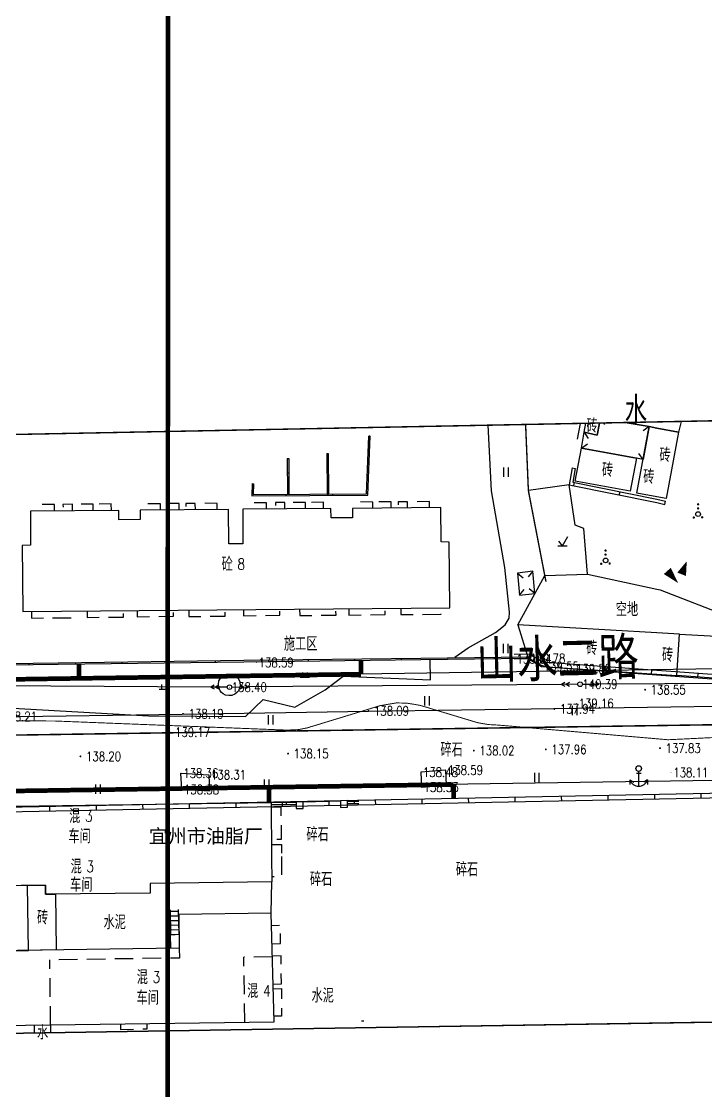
# Model space of a CAD drawing. Extents: x 529262 to 576451, y 2694391 to 2717535.
# Drawn here: x 564546.7 to 564620.4, y 2709977.3 to 2710092.3 of the extents above; entities that cross this region are included whole.
import ezdxf
from ezdxf.enums import TextEntityAlignment as Align
from ezdxf.xclip import XClip

# ---------------------------------------------------------------- set-up
doc = ezdxf.new("R2010")
doc.units = 0
doc.header["$XCLIPFRAME"] = 0
for name, pattern in [('ACAD_ISO12W100', [22, 12, -3, 0.5, -3, 0.5, -3]), ('X2', [10, 8, -2]), ('X3', [5, 4, -1]), ('X5', [3, 2, -1])]:
    doc.linetypes.add(name, pattern=pattern)
for name, color, linetype in [('DLDW', 8, 'Continuous'), ('DLSS', 4, 'Continuous'), ('DMTZ', 8, 'Continuous'), ('GCD', 8, 'Continuous'), ('GPSCOMMON', 7, 'Continuous'), ('GXYZ', 8, 'Continuous'), ('JMD', 8, 'Continuous'), ('PP-COM', 7, 'Continuous'), ('RD-中线', 40, 'Continuous'), ('RD-红线', 7, 'Continuous'), ('RD-路名', 7, 'Continuous'), ('ZBTZ', 8, 'Continuous'), ('ZJ', 7, 'Continuous'), ('污水管径标注_W10-', 202, 'Continuous'), ('道路中线', 90, 'Continuous')]:
    doc.layers.add(name, color=color, linetype=linetype)
doc.layers.add('控制界线1', color=30, linetype='ACAD_ISO12W100', lineweight=35)
doc.styles.add('HZ', font='rs.shx', dxfattribs={"width": 0.8, "bigfont": 'hztxt.shx'})
doc.styles.add('等线体', font='simhei.ttf')
doc.styles.add('黑体', font='simhei.ttf')
doc.linetypes.add('10421', pattern='A,2,[150,AAA.SHX,S=0.5,R=0,X=0,Y=0.5],1e-11', length=2)
doc.linetypes.add('10422', pattern='A,0.75,[150,AAA.SHX,S=0.5,R=0,X=0,Y=0.5],1.5,[177,AAA.SHX,S=1,R=0,X=0,Y=0.4],0.75', length=3)
doc.linetypes.add('1161', pattern='A,0,[149,AAA.SHX,S=0.15,R=0,X=0,Y=0],-1.6', length=1.6)

# ---------------------------------------------------------------- blocks, each defined once
blk = doc.blocks.new('A$C19FD0107')
at = {"layer": 'RD-中线', "color": 8, "linetype": 'Continuous'}
blk.add_lwpolyline([(-6145.95, 15629.53), (-6583.68, 15623.04, -0.057862), (-6611.22, 15625.82), (-6627.55, 15629.41, 0.058625), (-6655.45, 15632.19), (-7132.06, 15623.67)], format="xyb", dxfattribs=at)
at = {"layer": 'RD-红线', "color": 8, "linetype": 'Continuous', "flags": 128}
for points in [[(-6280.01, 15633.54), (-6588.43, 15628.97)], [(-6279.85, 15621.54), (-6589.7, 15616.95)]]:
    blk.add_lwpolyline(points, dxfattribs=at)
blk = doc.blocks.new('GC200')
at = {"linetype": 'Continuous', "const_width": 0.2, "flags": 128}
blk.add_lwpolyline([(-0.1, 0, 1), (0.1, 0, 1)], format="xyb", close=True, dxfattribs=at)
blk = doc.blocks.new('gc055')
for p, q in [((-6.94, -2.94), (-6.94, 0.26)), ((-8.84, -1.54), (-8.84, -2.54)), ((-8.84, -1.54), (-8.01, -2.1)), ((-7.44, -0.14), (-6.44, -0.14)), ((-5.03, -1.54), (-5.86, -2.1)), ((-5.03, -1.54), (-5.03, -2.54))]:
    blk.add_line(p, q)
blk.add_circle((-6.94, 0.86), 0.6)
blk.add_arc((-6.94, -0.94), 2, 197.4576, 342.5179)
blk = doc.blocks.new('gc013a')
at = {"linetype": 'Continuous'}
blk.add_line((0.5, 0), (4, 0), dxfattribs=at)
at = {"linetype": 'Continuous', "flags": 128}
for points in [[(2.31, -0.4), (3, 0), (2.31, 0.4)], [(3.31, -0.4), (4, 0), (3.31, 0.4)]]:
    blk.add_lwpolyline(points, dxfattribs=at)
blk = doc.blocks.new('gc170')
at = {"color": 8, "linetype": 'Continuous'}
blk.add_circle((0, 0), 0.5, dxfattribs=at)
blk = doc.blocks.new('gc160')
at = {"color": 8, "const_width": 0.25}
for points in [[(1.58, 3.35, 1), (1.83, 3.35, 1)], [(1.58, 2.48, 1), (1.83, 2.48, 1)], [(0.65, 0.5, 1), (0.9, 0.5, 1)], [(2.46, 0.56, 1), (2.71, 0.56, 1)]]:
    blk.add_lwpolyline(points, format="xyb", close=True, dxfattribs=at)
at = {"color": 8}
blk.add_circle((1.71, 1.24), 0.5, dxfattribs=at)
blk = doc.blocks.new('gc121')
at = {"color": 8}
for p, q in [((-0.5, -1), (-0.5, 1)), ((0.5, -1), (0.5, 1))]:
    blk.add_line(p, q, dxfattribs=at)
blk = doc.blocks.new('gc119')
at = {"color": 8}
for p, q in [((-1, 0), (1, 0)), ((-0.5, 1), (-0.5, 0)), ((0.5, 1), (0.5, 0))]:
    blk.add_line(p, q, dxfattribs=at)
blk = doc.blocks.new('gc123')
at = {"color": 8}
for p, q in [((-1, 0), (1, 0)), ((0, 0), (-0.8, 1)), ((0, 0), (1.2, 2))]:
    blk.add_line(p, q, dxfattribs=at)
blk = doc.blocks.new('gc090')
at = {"color": 8}
for points in [[(1.07, 1.45, 0, 1, 0), (0.52, 0.05, 1, 1, 0)], [(-1.02, 0.41, 1, 0, 0), (0.15, -0.9, 0, 0, 0)]]:
    blk.add_lwpolyline(points, format="xyseb", dxfattribs=at)

msp = doc.modelspace()

# ---------------------------------------------------------------- linework, layer by layer
at = {"const_width": 0.5}
msp.add_lwpolyline([(564562.501, 2710307.522), (564562.421, 2709590.678), (564888.143, 2709590.86), (564888.226, 2709664.058), (565134.095, 2709664.095), (565134.027, 2710310.134), (564562.501, 2710307.522)], dxfattribs=at)
at = {"layer": 'DLDW', "color": 252, "linetype": '10421', "flags": 128}
for points in [[(564614.998, 2710048.601), (564614.186, 2710048.75), (564611.611, 2710049.193)], [(564617.615, 2710049.31), (564617.333, 2710048.171), (564614.998, 2710048.601)]]:
    msp.add_lwpolyline(points, dxfattribs=at)
at = {"layer": 'DLDW', "color": 252, "linetype": '10421', "elevation": 138.316, "flags": 128}
msp.add_lwpolyline([(564548.144, 2709983.585), (564548.147, 2709984.436), (564549.88, 2709984.46), (564549.877, 2709983.612)], dxfattribs=at)
at = {"layer": 'DLSS', "linetype": 'X3', "const_width": 0.15}
msp.add_lwpolyline([(564603.1, 2710032.094), (564601.212, 2710041.878), (564600.915, 2710048.984)], dxfattribs=at)
at = {"layer": 'DLSS', "linetype": 'X2', "const_width": 0.1, "elevation": 139.065, "flags": 128}
for points in [[(564614.998, 2710015.203), (564616.215, 2710015.098), (564631.121, 2710015.821), (564639.419, 2710016.818), (564650.528, 2710017.256), (564660.184, 2710017.649), (564683.411, 2710017.386), (564704.59, 2710016.995), (564817.388, 2710024.229), (564820.313, 2710026.08), (564830.77, 2710029.122)], [(564476.825, 2710025.097), (564480.687, 2710023.339), (564481.408, 2710023.023), (564482.088, 2710022.765), (564494.834, 2710019.263), (564496.675, 2710018.679), (564501.536, 2710017.449), (564504.582, 2710016.864), (564508.49, 2710016.311), (564510.398, 2710016.065), (564512.175, 2710015.946), (564519.632, 2710015.396), (564520.584, 2710015.428), (564521.329, 2710015.546), (564525.105, 2710016.191), (564530.472, 2710017.065), (564531.33, 2710017.159), (564532.553, 2710017.22), (564550.347, 2710017.111), (564575.297, 2710016.133), (564576.502, 2710016.19), (564577.424, 2710016.367), (564585.281, 2710018.762), (564587.045, 2710019.061), (564588.148, 2710019.028), (564588.97, 2710018.903), (564589.632, 2710018.78), (564595.77, 2710016.929), (564596.916, 2710016.73), (564597.967, 2710016.675), (564614.998, 2710015.203)]]:
    msp.add_lwpolyline(points, dxfattribs=at)
at = {"layer": 'DMTZ', "linetype": '10422', "flags": 128}
for points in [[(564593.323, 2710023.977), (564594.736, 2710024.993), (564597.672, 2710026.635), (564598.703, 2710027.442), (564599.157, 2710028.171), (564599.18, 2710028.807), (564598.695, 2710033.604), (564597.249, 2710041.853), (564596.892, 2710048.905)], [(564606.488, 2710047.411), (564606.802, 2710049.099)]]:
    msp.add_lwpolyline(points, dxfattribs=at)
at = {"layer": 'DMTZ', "linetype": '10422', "elevation": 138.811, "flags": 128}
msp.add_lwpolyline([(564569.678, 2710022.009), (564570.016, 2710021.704), (564570.194, 2710021.336), (564570.226, 2710020.84), (564570.073, 2710020.364), (564569.902, 2710020.193), (564569.663, 2710019.987), (564569.349, 2710019.869), (564569.032, 2710019.85), (564568.682, 2710019.894), (564568.416, 2710020.028), (564568.244, 2710020.174), (564568.107, 2710020.359), (564567.965, 2710020.701), (564567.914, 2710021.056), (564567.958, 2710021.418), (564568.162, 2710021.742), (564568.384, 2710021.951), (564568.771, 2710022.136), (564569.089, 2710022.155)], close=True, dxfattribs=at)
at = {"layer": 'GPSCOMMON', "const_width": 0.5}
for points in [[(564552.937, 2710021.695), (564552.916, 2710023.251)], [(564583.241, 2710022.144), (564583.223, 2710023.634)], [(564552.937, 2710021.695), (564504.946, 2710020.983)], [(564552.937, 2710021.695), (564583.241, 2710022.144)], [(564553.166, 2710009.697), (564593.167, 2710010.29)], [(564593.167, 2710010.29), (564593.197, 2710008.777)], [(564553.166, 2710009.697), (564502.04, 2710008.939)], [(564573.355, 2710009.828), (564573.35, 2710008.383)]]:
    msp.add_lwpolyline(points, dxfattribs=at)
at = {"layer": 'GXYZ', "linetype": 'Continuous'}
for p, q in [((564567.098, 2710020.762), (564539.502, 2710020.905)), ((564604.775, 2710021.052), (564571.097, 2710020.768)), ((564635.622, 2710021.18), (564608.775, 2710021.077))]:
    msp.add_line(p, q, dxfattribs=at)
at = {"layer": 'GXYZ', "linetype": 'Continuous', "flags": 128}
for points in [[(564563.972, 2710009.734), (564563.886, 2710011.508), (564566.875, 2710011.332), (564566.961, 2710009.558)], [(564592.329, 2710011.825), (564589.643, 2710011.599), (564589.714, 2710009.991), (564592.4, 2710010.217)]]:
    msp.add_lwpolyline(points, close=True, dxfattribs=at)
at = {"layer": 'JMD', "linetype": 'Continuous'}
for p, q in [((564609.293, 2710049.147), (564609.4, 2710048.994)), ((564614.186, 2710048.75), (564613.53, 2710048.292)), ((564584.206, 2710047.716), (564584.056, 2710047.722)), ((564607.22, 2710048.157), (564607.655, 2710047.486)), ((564606.907, 2710046.446), (564607.565, 2710046.9)), ((564575.311, 2710045.323), (564575.461, 2710045.324)), ((564579.562, 2710045.871), (564579.712, 2710045.872)), ((564613.537, 2710045.218), (564613.083, 2710045.877)), ((564575.32, 2710043.787), (564575.47, 2710043.788)), ((564579.572, 2710044.126), (564579.722, 2710044.127)), ((564605.903, 2710044.325), (564606.258, 2710044.263)), ((564571.541, 2710042.623), (564571.691, 2710042.618)), ((564584.013, 2710042.601), (564583.863, 2710042.607)), ((564606.087, 2710042.408), (564606.16, 2710042.761)), ((564575.185, 2710041.332), (564575.184, 2710041.482)), ((564575.334, 2710041.483), (564575.484, 2710041.484)), ((564579.588, 2710041.509), (564579.738, 2710041.51)), ((564580.185, 2710041.362), (564580.184, 2710041.512)), ((564610.985, 2710041.403), (564611.058, 2710041.756)), ((564615.883, 2710040.399), (564615.956, 2710040.751)), ((564600.033, 2710033.009), (564600.657, 2710032.508)), ((564601.685, 2710033.217), (564601.184, 2710032.593)), ((564600.256, 2710030.62), (564600.756, 2710031.244)), ((564601.908, 2710030.828), (564601.284, 2710031.329)), ((564547.581, 2710023.18), (564547.579, 2710023.33)), ((564552.58, 2710023.246), (564552.578, 2710023.396)), ((564557.58, 2710023.313), (564557.578, 2710023.463)), ((564562.58, 2710023.379), (564562.578, 2710023.529)), ((564567.579, 2710023.446), (564567.577, 2710023.596)), ((564572.579, 2710023.509), (564572.577, 2710023.659)), ((564577.578, 2710023.568), (564577.577, 2710023.718)), ((564582.578, 2710023.627), (564582.576, 2710023.777)), ((564587.578, 2710023.685), (564587.576, 2710023.835)), ((564592.577, 2710023.752), (564592.575, 2710023.902)), ((564597.577, 2710023.823), (564597.575, 2710023.973)), ((564604.468, 2710022.849), (564604.504, 2710023.347)), ((564604.468, 2710022.849), (564604.504, 2710023.347)), ((564609.455, 2710022.49), (564609.492, 2710022.988)), ((564609.455, 2710022.49), (564609.492, 2710022.988)), ((564614.442, 2710022.128), (564614.479, 2710022.626)), ((564614.442, 2710022.128), (564614.479, 2710022.626)), ((564619.429, 2710021.766), (564619.465, 2710022.265)), ((564619.429, 2710021.766), (564619.465, 2710022.265)), ((564614.752, 2710009.205), (564614.762, 2710008.705)), ((564619.751, 2710009.304), (564619.761, 2710008.804)), ((564554.764, 2710008.014), (564554.773, 2710007.514)), ((564559.763, 2710008.113), (564559.772, 2710007.613)), ((564564.762, 2710008.212), (564564.772, 2710007.713)), ((564569.761, 2710008.312), (564569.771, 2710007.812)), ((564574.76, 2710008.411), (564574.77, 2710007.911)), ((564575.183, 2710008.355, 138.362), (564575.185, 2710008.105, 138.362)), ((564579.759, 2710008.51), (564579.769, 2710008.01)), ((564582.506, 2710008.449, 138.147), (564582.507, 2710008.199, 138.147)), ((564584.758, 2710008.609), (564584.768, 2710008.109)), ((564589.757, 2710008.709), (564589.767, 2710008.209)), ((564594.756, 2710008.808), (564594.766, 2710008.308)), ((564599.755, 2710008.907), (564599.765, 2710008.407)), ((564604.754, 2710009.006), (564604.764, 2710008.506)), ((564609.753, 2710009.105), (564609.763, 2710008.606)), ((564549.765, 2710007.915), (564549.774, 2710007.415)), ((564562.733, 2709996.834), (564562.77, 2709994.176)), ((564562.735, 2709996.676), (564563.637, 2709996.689)), ((564563.672, 2709994.189), (564563.635, 2709996.847)), ((564562.742, 2709996.176), (564563.644, 2709996.189)), ((564562.749, 2709995.676), (564563.651, 2709995.689)), ((564562.756, 2709995.176), (564563.658, 2709995.189)), ((564562.763, 2709994.676), (564563.665, 2709994.689)), ((564562.77, 2709994.176), (564563.672, 2709994.189)), ((564583.272, 2709984.89), (564583.522, 2709984.888))]:
    msp.add_line(p, q, dxfattribs=at)
at = {"layer": 'JMD', "linetype": 'Continuous', "flags": 128}
for points in [[(564611.611, 2710049.193), (564614.186, 2710048.75), (564613.537, 2710045.218), (564612.816, 2710045.351), (564606.907, 2710046.446), (564607.22, 2710048.157), (564608.598, 2710047.82), (564608.847, 2710049.139)], [(564575.311, 2710045.323), (564575.334, 2710041.483)], [(564575.461, 2710045.324), (564575.484, 2710041.484)], [(564579.562, 2710045.871), (564579.588, 2710041.509)], [(564579.712, 2710045.872), (564579.738, 2710041.51)], [(564605.903, 2710044.325), (564605.585, 2710042.511), (564614.998, 2710040.58)], [(564606.258, 2710044.263), (564606, 2710042.793), (564614.998, 2710040.948)], [(564614.998, 2710040.948), (564615.956, 2710040.751)], [(564614.998, 2710040.58), (564615.883, 2710040.399)], [(564614.998, 2710026.593), (564600.079, 2710027.431), (564601.201, 2710023.875), (564602.577, 2710023.104), (564603.308, 2710022.931), (564614.998, 2710022.156)], [(564614.998, 2710022.156), (564617.168, 2710022.012), (564617.445, 2710026.455), (564614.998, 2710026.593)], [(564477.842, 2710025.337), (564494.487, 2710022.556), (564507.596, 2710022.704), (564526.512, 2710023.052), (564550.687, 2710023.371), (564570.62, 2710023.636), (564589.664, 2710023.86), (564601.154, 2710024.024)], [(564477.818, 2710025.189), (564494.476, 2710022.406), (564507.599, 2710022.554), (564526.515, 2710022.902), (564550.689, 2710023.221), (564570.622, 2710023.486), (564589.666, 2710023.71), (564601.201, 2710023.875)], [(564599.688, 2710024.285), (564601.306, 2710024.329), (564602.78, 2710023.47), (564606.136, 2710023.232), (564623.417, 2710021.978), (564628.134, 2710021.651), (564628.29, 2710024.392)], [(564599.688, 2710024.285), (564601.306, 2710024.329), (564602.78, 2710023.47), (564606.136, 2710023.232), (564623.417, 2710021.978), (564628.134, 2710021.651), (564628.29, 2710024.392)], [(564599.702, 2710023.785), (564601.177, 2710023.825), (564602.629, 2710022.979), (564606.1, 2710022.733), (564623.382, 2710021.479), (564628.605, 2710021.117), (564628.789, 2710024.364)], [(564599.702, 2710023.785), (564601.177, 2710023.825), (564602.629, 2710022.979), (564606.1, 2710022.733), (564623.382, 2710021.479), (564628.605, 2710021.117), (564628.789, 2710024.364)], [(564829.709, 2710013.472), (564472.921, 2710006.389)], [(564829.719, 2710012.972), (564472.931, 2710005.89)], [(564563.972, 2710009.734), (564563.886, 2710011.508), (564566.875, 2710011.332), (564566.961, 2710009.558)], [(564592.329, 2710011.825), (564589.643, 2710011.599), (564589.714, 2710009.991), (564592.4, 2710010.217)]]:
    msp.add_lwpolyline(points, dxfattribs=at)
at = {"layer": 'JMD', "linetype": 'Continuous'}
for points in [[(564608.847, 2710049.139), (564608.598, 2710047.82), (564607.22, 2710048.157), (564607.4, 2710049.11)], [(564571.541, 2710042.623), (564571.499, 2710041.31), (564583.968, 2710041.385), (564584.206, 2710047.716)], [(564571.691, 2710042.618), (564571.654, 2710041.461), (564583.823, 2710041.534), (564584.056, 2710047.722)]]:
    msp.add_lwpolyline(points, dxfattribs=at)
at = {"layer": 'JMD', "linetype": 'Continuous', "flags": 128}
for points, elevation in [([(564614.998, 2710041.201), (564612.87, 2710041.592), (564614.186, 2710048.75), (564614.998, 2710048.601)], 142.716), ([(564614.998, 2710048.601), (564617.333, 2710048.171), (564616.017, 2710041.013), (564614.998, 2710041.201)], 142.716), ([(564536.206, 2710002.568), (564536.145, 2710007.801), (564573.582, 2710008.341), (564573.626, 2710002.568)], 138.362), ([(564576.251, 2710008.364), (564573.582, 2710008.341)], 138.362), ([(564576.253, 2710008.114), (564573.584, 2710008.091)], 138.362), ([(564583.003, 2710008.451), (564581.761, 2710008.446)], 138.147), ([(564583.006, 2710008.201), (564581.762, 2710008.196)], 138.147), ([(564573.626, 2710002.568), (564573.647, 2709999.823), (564560.575, 2709999.637), (564560.59, 2709998.619), (564549.328, 2709998.487), (564549.316, 2709999.476), (564536.245, 2709999.29), (564536.206, 2710002.568)], 138.362)]:
    msp.add_lwpolyline(points, dxfattribs=dict(at, elevation=elevation))
at = {"layer": 'JMD', "linetype": 'Continuous'}
for points in [[(564606.253, 2710042.898), (564606.907, 2710046.446), (564612.816, 2710045.351), (564612.162, 2710041.803)], [(564601.685, 2710033.217), (564600.033, 2710033.009), (564600.256, 2710030.62), (564601.908, 2710030.828)]]:
    msp.add_lwpolyline(points, close=True, dxfattribs=at)
at = {"layer": 'JMD', "linetype": 'X5', "flags": 128}
for points, elevation in [([(564550.279, 2710039.686), (564550.285, 2710040.38), (564548.861, 2710040.372), (564548.866, 2710039.675)], -525.862), ([(564552.218, 2710039.702), (564552.213, 2710040.405), (564551.205, 2710040.372), (564551.21, 2710039.694)], -525.865), ([(564554.451, 2710039.719), (564554.448, 2710040.422), (564552.976, 2710040.416), (564552.981, 2710039.708)], -525.877), ([(564556.405, 2710039.735), (564556.4, 2710040.443), (564554.983, 2710040.432), (564554.988, 2710039.724)], -525.847), ([(564561.671, 2710039.784), (564561.666, 2710040.453), (564560.274, 2710040.458), (564560.279, 2710039.772)], -525.865), ([(564565.428, 2710039.814), (564565.423, 2710040.492), (564564.416, 2710040.491), (564564.421, 2710039.806)], -525.869), ([(564567.761, 2710039.833), (564567.763, 2710040.504), (564566.36, 2710040.508), (564566.365, 2710039.822)], -525.83), ([(564573.071, 2710039.888), (564573.066, 2710040.561), (564571.672, 2710040.557), (564571.677, 2710039.878)], -525.823), ([(564575.048, 2710039.903), (564575.043, 2710040.595), (564574.037, 2710040.585), (564574.042, 2710039.895)], -525.866), ([(564584.502, 2710039.978), (564584.495, 2710040.644), (564583.083, 2710040.651), (564583.09, 2710039.962)], -525.86), ([(564588.235, 2710040.02), (564588.228, 2710040.675), (564587.232, 2710040.678), (564587.239, 2710040.009)], -525.881), ([(564559.183, 2710028.991), (564559.189, 2710028.314), (564563.092, 2710028.363), (564563.086, 2710029.023)], -526.407), ([(564564.717, 2710029.037), (564564.723, 2710028.344), (564568.626, 2710028.393), (564568.62, 2710029.07)], -526.425), ([(564570.611, 2710029.087), (564570.617, 2710028.428), (564574.52, 2710028.477), (564574.514, 2710029.119)], -526.437), ([(564576.635, 2710029.137), (564576.641, 2710028.446), (564580.544, 2710028.495), (564580.538, 2710029.17)], -526.431), ([(564581.923, 2710029.182), (564581.929, 2710028.501), (564585.832, 2710028.55), (564585.826, 2710029.215)], -526.38), ([(564549.88, 2709984.46), (564549.783, 2709991.439)], 138.316), ([(564573.712, 2709991.773), (564570.639, 2709991.73)], 138.354), ([(564570.736, 2709984.751), (564570.639, 2709991.73)], 138.27)]:
    msp.add_lwpolyline(points, dxfattribs=dict(at, elevation=elevation))
for points in [[(564563.678, 2710039.8), (564563.673, 2710040.494), (564562.201, 2710040.476), (564562.206, 2710039.788)], [(564577.265, 2710039.92), (564577.26, 2710040.607), (564575.787, 2710040.606), (564575.792, 2710039.909)], [(564579.19, 2710039.934), (564579.185, 2710040.641), (564577.789, 2710040.608), (564577.794, 2710039.924)], [(564586.477, 2710040), (564586.47, 2710040.66), (564585.033, 2710040.673), (564585.04, 2710039.984)], [(564590.604, 2710040.046), (564590.597, 2710040.698), (564589.202, 2710040.683), (564589.209, 2710040.031)], [(564547.807, 2710028.895), (564547.813, 2710028.178), (564552.171, 2710028.217), (564552.165, 2710028.932)], [(564553.799, 2710028.945), (564553.805, 2710028.24), (564557.708, 2710028.289), (564557.702, 2710028.978)], [(564587.514, 2710029.229), (564587.52, 2710028.56), (564591.824, 2710028.58), (564591.818, 2710029.265)], [(564573.585, 2710007.868), (564574.614, 2710007.876), (564574.648, 2710004.375), (564573.612, 2710004.367)], [(564573.616, 2710003.832), (564574.67, 2710003.84), (564574.678, 2710002.568)], [(564574.678, 2710002.568), (564574.694, 2710000.375), (564573.642, 2710000.367)], [(564562.791, 2709992.677), (564562.77, 2709994.176), (564563.672, 2709994.189)], [(564573.674, 2709993.159), (564574.587, 2709993.184), (564574.602, 2709995.133), (564573.621, 2709995.106)], [(564563.693, 2709992.689), (564563.708, 2709991.634), (564549.783, 2709991.439)], [(564573.794, 2709988.826), (564574.677, 2709988.85), (564574.648, 2709991.861), (564573.711, 2709991.835)], [(564573.807, 2709988.339), (564574.683, 2709988.363), (564574.683, 2709985.396), (564573.889, 2709985.374)], [(564557.375, 2709984.565), (564557.384, 2709983.97), (564560.251, 2709984.02), (564560.242, 2709984.605)]]:
    msp.add_lwpolyline(points, dxfattribs=at)
at = {"layer": 'JMD', "linetype": 'Continuous', "flags": 128}
for points in [[(564547.706, 2710039.666), (564547.713, 2710035.998), (564546.818, 2710035.969), (564546.879, 2710028.887), (564592.768, 2710029.273), (564592.715, 2710036.344), (564591.827, 2710036.36), (564591.807, 2710040.06), (564582.315, 2710039.953), (564582.326, 2710038.953), (564580.011, 2710038.94), (564580, 2710039.94), (564570.516, 2710039.869), (564570.546, 2710036.169), (564569.023, 2710036.143), (564568.993, 2710039.843), (564559.486, 2710039.766), (564559.497, 2710038.766), (564557.2, 2710038.741), (564557.189, 2710039.741)], [(564617.445, 2710026.455), (564628.686, 2710025.82), (564628.642, 2710021.181), (564617.168, 2710022.012)], [(564536.472, 2709984.273), (564573.905, 2709984.795), (564573.584, 2709996.444), (564563.643, 2709996.305), (564563.693, 2709992.689), (564536.368, 2709992.308)]]:
    msp.add_lwpolyline(points, close=True, dxfattribs=at)
for points, elevation in [([(564576.257, 2710007.705), (564577.026, 2710007.717), (564577.017, 2710008.422), (564576.251, 2710008.401)], 138.183), ([(564581.008, 2710008.52), (564581.009, 2710007.807), (564581.764, 2710007.84), (564581.761, 2710008.551)], 138.208), ([(564547.483, 2709992.463), (564547.384, 2709999.449), (564542.687, 2709999.382), (564542.787, 2709992.398)], 138.239), ([(564550.483, 2709992.505), (564547.483, 2709992.463), (564547.384, 2709999.449), (564549.316, 2709999.476), (564549.328, 2709998.487), (564550.413, 2709998.499)], 138.239)]:
    msp.add_lwpolyline(points, close=True, dxfattribs=dict(at, elevation=elevation))
at = {"layer": 'ZBTZ', "linetype": '1161'}
for points in [[(564606.242, 2710038.146), (564605.585, 2710042.511), (564601.212, 2710041.878)], [(564602.975, 2710032.744), (564607.549, 2710032.88), (564607.161, 2710037.806), (564606.242, 2710038.146)], [(564526.856, 2710017.919), (564528.527, 2710017.906), (564539.465, 2710018.866), (564560.378, 2710017.661), (564570.818, 2710017.59), (564572.716, 2710019.411), (564576.126, 2710018.588), (564579.365, 2710020.46), (564581.315, 2710021.945), (564590.705, 2710021.53), (564590.673, 2710023.724)]]:
    msp.add_lwpolyline(points, dxfattribs=at)
at = {"layer": 'ZBTZ', "linetype": '1161', "flags": 128}
for points in [[(564600.079, 2710027.431), (564602.975, 2710032.744)], [(564607.549, 2710032.88), (564614.998, 2710031.289)], [(564614.998, 2710031.289), (564615.368, 2710031.21), (564623.204, 2710028.153), (564626.948, 2710026.841), (564628.686, 2710025.82), (564628.686, 2710025.82)], [(564573.584, 2709996.444), (564573.647, 2709999.823)]]:
    msp.add_lwpolyline(points, dxfattribs=at)
at = {"layer": 'ZBTZ', "linetype": '1161', "elevation": 138.183, "flags": 128}
msp.add_lwpolyline([(564577.017, 2710008.422), (564581.008, 2710008.52)], dxfattribs=at)
at = {"layer": '控制界线1', "color": 252, "linetype": 'Continuous', "flags": 128}
for points in [[(564755.82, 2710052.009), (564381.075, 2710044.69), (564375.334, 2709980.803), (564584.871, 2709984.176), (564781.181, 2709987.275)], [(564755.82, 2710052.009), (564381.075, 2710044.69), (564375.334, 2709980.803), (564584.871, 2709984.176), (564781.181, 2709987.275)], [(564755.82, 2710052.009), (564381.075, 2710044.69), (564375.334, 2709980.803), (564584.871, 2709984.176), (564781.181, 2709987.275)], [(564696.282, 2710050.846), (564381.075, 2710044.69), (564375.334, 2709980.803), (564584.871, 2709984.176), (564701.191, 2709986.012)], [(564696.282, 2710050.846), (564381.075, 2710044.69), (564375.334, 2709980.803), (564584.871, 2709984.176), (564701.191, 2709986.012)], [(564696.282, 2710050.846), (564381.075, 2710044.69), (564375.334, 2709980.803), (564584.871, 2709984.176), (564701.191, 2709986.012)]]:
    msp.add_lwpolyline(points, dxfattribs=at)
at = {"layer": '污水管径标注_W10-'}
msp.add_lwpolyline([(564504.036, 2710016.969), (564524.034, 2710017.266), (564544.031, 2710017.562), (564564.029, 2710017.859), (564584.027, 2710018.155), (564604.025, 2710018.452), (564624.023, 2710018.748), (564644.02, 2710019.044), (564664.018, 2710019.341), (564684.016, 2710019.637), (564704.014, 2710019.934), (564724.012, 2710020.23), (564744.009, 2710020.527), (564764.007, 2710020.854), (564784.004, 2710021.181), (564804.002, 2710021.45), (564824, 2710021.718)], dxfattribs=at)
at = {"layer": '道路中线'}
msp.add_lwpolyline([(564377.047, 2710013.07), (564855.244, 2710020.159)], dxfattribs=at)

# ---------------------------------------------------------------- block references
at = {"layer": 'DLSS', "linetype": 'Continuous', "xscale": 0.5, "yscale": 0.5}
msp.add_blockref('gc055', (564616.54, 2710011.573, 113.566), dxfattribs=at)
msp.add_blockref('gc055', (564616.54, 2710011.573, 113.566), dxfattribs=at)
at = {"layer": 'DMTZ', "linetype": 'Continuous', "rotation": 0.0144706363646482}
msp.add_blockref('gc090', (564617.161, 2710032.833, -0.055), dxfattribs=at)
at = {"layer": 'GCD', "linetype": 'Continuous'}
ref = msp.add_blockref('GC200', (564599.698, 2710023.788, 139.643), dxfattribs=dict(at, xscale=0.1999999999534339, yscale=0.1999999999534339, zscale=0.1999999999534339))
ref.add_attrib('height', '139.64', dxfattribs={"linetype": 'Continuous', "height": 1, "style": 'HZ', "width": 0.8}).set_placement((564599.938, 2710023.788, 139.643), align=Align.MIDDLE_LEFT)
ref = msp.add_blockref('GC200', (564599.698, 2710023.788, 139.643), dxfattribs=dict(at, xscale=0.1999999999534339, yscale=0.1999999999534339, zscale=0.1999999999534339))
ref.add_attrib('height', '139.64', dxfattribs={"linetype": 'Continuous', "height": 1, "style": 'HZ', "width": 0.8}).set_placement((564599.938, 2710023.788, 139.643), align=Align.MIDDLE_LEFT)
ref = msp.add_blockref('GC200', (564601.173, 2710023.828, 139.775), dxfattribs=dict(at, xscale=0.1999999999534339, yscale=0.1999999999534339, zscale=0.1999999999534339))
ref.add_attrib('height', '139.78', dxfattribs={"linetype": 'Continuous', "height": 1, "style": 'HZ', "width": 0.8}).set_placement((564601.413, 2710023.828, 139.775), align=Align.MIDDLE_LEFT)
ref = msp.add_blockref('GC200', (564601.173, 2710023.828, 139.775), dxfattribs=dict(at, xscale=0.1999999999534339, yscale=0.1999999999534339, zscale=0.1999999999534339))
ref.add_attrib('height', '139.78', dxfattribs={"linetype": 'Continuous', "height": 1, "style": 'HZ', "width": 0.8}).set_placement((564601.413, 2710023.828, 139.775), align=Align.MIDDLE_LEFT)
ref = msp.add_blockref('GC200', (564571.987, 2710023.395, 138.591), dxfattribs=dict(at, xscale=0.1999999999534339, yscale=0.1999999999534339, zscale=0.1999999999534339))
ref.add_attrib('height', '138.59', dxfattribs={"linetype": 'Continuous', "height": 1, "style": 'HZ', "width": 0.8}).set_placement((564572.227, 2710023.395, 138.591), align=Align.MIDDLE_LEFT)
ref = msp.add_blockref('GC200', (564571.987, 2710023.395, 138.591), dxfattribs=dict(at, xscale=0.1999999999534339, yscale=0.1999999999534339, zscale=0.1999999999534339))
ref.add_attrib('height', '138.59', dxfattribs={"linetype": 'Continuous', "height": 1, "style": 'HZ', "width": 0.8}).set_placement((564572.227, 2710023.395, 138.591), align=Align.MIDDLE_LEFT)
ref = msp.add_blockref('GC200', (564602.625, 2710022.982, 139.545), dxfattribs=dict(at, xscale=0.1999999999534339, yscale=0.1999999999534339, zscale=0.1999999999534339))
ref.add_attrib('height', '139.55', dxfattribs={"linetype": 'Continuous', "height": 1, "style": 'HZ', "width": 0.8}).set_placement((564602.865, 2710022.982, 139.545), align=Align.MIDDLE_LEFT)
ref = msp.add_blockref('GC200', (564602.625, 2710022.982, 139.545), dxfattribs=dict(at, xscale=0.1999999999534339, yscale=0.1999999999534339, zscale=0.1999999999534339))
ref.add_attrib('height', '139.55', dxfattribs={"linetype": 'Continuous', "height": 1, "style": 'HZ', "width": 0.8}).set_placement((564602.865, 2710022.982, 139.545), align=Align.MIDDLE_LEFT)
ref = msp.add_blockref('GC200', (564606.096, 2710022.736, 139.878), dxfattribs=dict(at, xscale=0.1999999999534339, yscale=0.1999999999534339, zscale=0.1999999999534339))
ref.add_attrib('height', '139.88', dxfattribs={"linetype": 'Continuous', "height": 1, "style": 'HZ', "width": 0.8}).set_placement((564606.336, 2710022.736, 139.878), align=Align.MIDDLE_LEFT)
ref = msp.add_blockref('GC200', (564606.096, 2710022.736, 139.878), dxfattribs=dict(at, xscale=0.1999999999534339, yscale=0.1999999999534339, zscale=0.1999999999534339))
ref.add_attrib('height', '139.88', dxfattribs={"linetype": 'Continuous', "height": 1, "style": 'HZ', "width": 0.8}).set_placement((564606.336, 2710022.736, 139.878), align=Align.MIDDLE_LEFT)
ref = msp.add_blockref('GC200', (564569.097, 2710020.751), dxfattribs=dict(at, xscale=0.1999999999534339, yscale=0.1999999999534339, zscale=0.1999999999534339))
ref.add_attrib('height', '138.40', dxfattribs={"linetype": 'Continuous', "height": 1, "style": 'HZ', "width": 0.8}).set_placement((564569.337, 2710020.751), align=Align.MIDDLE_LEFT)
ref = msp.add_blockref('GC200', (564569.097, 2710020.751), dxfattribs=dict(at, xscale=0.1999999999534339, yscale=0.1999999999534339, zscale=0.1999999999534339))
ref.add_attrib('height', '138.40', dxfattribs={"linetype": 'Continuous', "height": 1, "style": 'HZ', "width": 0.8}).set_placement((564569.337, 2710020.751), align=Align.MIDDLE_LEFT)
ref = msp.add_blockref('GC200', (564606.773, 2710021.074, 140.385), dxfattribs=dict(at, xscale=0.1999999999534339, yscale=0.1999999999534339, zscale=0.1999999999534339))
ref.add_attrib('height', '140.39', dxfattribs={"linetype": 'Continuous', "height": 1, "style": 'HZ', "width": 0.8}).set_placement((564607.013, 2710021.074, 140.385), align=Align.MIDDLE_LEFT)
ref = msp.add_blockref('GC200', (564606.773, 2710021.074, 140.385), dxfattribs=dict(at, xscale=0.1999999999534339, yscale=0.1999999999534339, zscale=0.1999999999534339))
ref.add_attrib('height', '140.39', dxfattribs={"linetype": 'Continuous', "height": 1, "style": 'HZ', "width": 0.8}).set_placement((564607.013, 2710021.074, 140.385), align=Align.MIDDLE_LEFT)
ref = msp.add_blockref('GC200', (564613.753, 2710020.477, 138.547), dxfattribs=dict(at, xscale=0.5, yscale=0.5, zscale=0.5))
ref.add_attrib('height', '138.55', dxfattribs={"linetype": 'Continuous', "height": 1, "style": 'HZ', "width": 0.8}).set_placement((564614.353, 2710020.477, 138.547), align=Align.MIDDLE_LEFT)
ref = msp.add_blockref('GC200', (564606.371, 2710019.012, 139.159), dxfattribs=dict(at, xscale=0.1999999999534339, yscale=0.1999999999534339, zscale=0.1999999999534339))
ref.add_attrib('height', '139.16', dxfattribs={"linetype": 'Continuous', "height": 1, "style": 'HZ', "width": 0.8}).set_placement((564606.611, 2710019.012, 139.159), align=Align.MIDDLE_LEFT)
ref = msp.add_blockref('GC200', (564606.371, 2710019.012, 139.159), dxfattribs=dict(at, xscale=0.1999999999534339, yscale=0.1999999999534339, zscale=0.1999999999534339))
ref.add_attrib('height', '139.16', dxfattribs={"linetype": 'Continuous', "height": 1, "style": 'HZ', "width": 0.8}).set_placement((564606.611, 2710019.012, 139.159), align=Align.MIDDLE_LEFT)
ref = msp.add_blockref('GC200', (564564.107, 2710017.886, 138.19), dxfattribs=dict(at, xscale=0.5, yscale=0.5, zscale=0.5))
ref.add_attrib('height', '138.19', dxfattribs={"linetype": 'Continuous', "height": 1, "style": 'HZ', "width": 0.8}).set_placement((564564.707, 2710017.886, 138.19), align=Align.MIDDLE_LEFT)
ref = msp.add_blockref('GC200', (564584.023, 2710018.196, 138.09), dxfattribs=dict(at, xscale=0.5, yscale=0.5, zscale=0.5))
ref.add_attrib('height', '138.09', dxfattribs={"linetype": 'Continuous', "height": 1, "style": 'HZ', "width": 0.8}).set_placement((564584.623, 2710018.196, 138.09), align=Align.MIDDLE_LEFT)
ref = msp.add_blockref('GC200', (564604.001, 2710018.409, 137.94), dxfattribs=dict(at, xscale=0.5, yscale=0.5, zscale=0.5))
ref.add_attrib('height', '137.94', dxfattribs={"linetype": 'Continuous', "height": 1, "style": 'HZ', "width": 0.8}).set_placement((564604.601, 2710018.409, 137.94), align=Align.MIDDLE_LEFT)
ref = msp.add_blockref('GC200', (564544.043, 2710017.6, 138.21), dxfattribs=dict(at, xscale=0.5, yscale=0.5, zscale=0.5))
ref.add_attrib('height', '138.21', dxfattribs={"linetype": 'Continuous', "height": 1, "style": 'HZ', "width": 0.8}).set_placement((564544.643, 2710017.6, 138.21), align=Align.MIDDLE_LEFT)
ref = msp.add_blockref('GC200', (564562.653, 2710015.907, 139.166), dxfattribs=dict(at, xscale=0.5, yscale=0.5, zscale=0.5))
ref.add_attrib('height', '139.17', dxfattribs={"linetype": 'Continuous', "height": 1, "style": 'HZ', "width": 0.8}).set_placement((564563.253, 2710015.907, 139.166), align=Align.MIDDLE_LEFT)
ref = msp.add_blockref('GC200', (564553.078, 2710013.313, 138.2), dxfattribs=dict(at, xscale=0.5, yscale=0.5, zscale=0.5))
ref.add_attrib('height', '138.20', dxfattribs={"linetype": 'Continuous', "height": 1, "style": 'HZ', "width": 0.8}).set_placement((564553.678, 2710013.313, 138.2), align=Align.MIDDLE_LEFT)
ref = msp.add_blockref('GC200', (564575.391, 2710013.606, 138.15), dxfattribs=dict(at, xscale=0.5, yscale=0.5, zscale=0.5))
ref.add_attrib('height', '138.15', dxfattribs={"linetype": 'Continuous', "height": 1, "style": 'HZ', "width": 0.8}).set_placement((564575.991, 2710013.606, 138.15), align=Align.MIDDLE_LEFT)
ref = msp.add_blockref('GC200', (564595.356, 2710013.935, 138.02), dxfattribs=dict(at, xscale=0.5, yscale=0.5, zscale=0.5))
ref.add_attrib('height', '138.02', dxfattribs={"linetype": 'Continuous', "height": 1, "style": 'HZ', "width": 0.8}).set_placement((564595.956, 2710013.935, 138.02), align=Align.MIDDLE_LEFT)
ref = msp.add_blockref('GC200', (564603.091, 2710014.059, 137.96), dxfattribs=dict(at, xscale=0.5, yscale=0.5, zscale=0.5))
ref.add_attrib('height', '137.96', dxfattribs={"linetype": 'Continuous', "height": 1, "style": 'HZ', "width": 0.8}).set_placement((564603.691, 2710014.059, 137.96), align=Align.MIDDLE_LEFT)
ref = msp.add_blockref('GC200', (564615.355, 2710014.188, 137.83), dxfattribs=dict(at, xscale=0.5, yscale=0.5, zscale=0.5))
ref.add_attrib('height', '137.83', dxfattribs={"linetype": 'Continuous', "height": 1, "style": 'HZ', "width": 0.8}).set_placement((564615.955, 2710014.188, 137.83), align=Align.MIDDLE_LEFT)
ref = msp.add_blockref('GC200', (564563.882, 2710011.511, 138.356), dxfattribs=dict(at, xscale=0.1999999999534339, yscale=0.1999999999534339, zscale=0.1999999999534339))
ref.add_attrib('height', '138.36', dxfattribs={"linetype": 'Continuous', "height": 1, "style": 'HZ', "width": 0.8}).set_placement((564564.122, 2710011.511, 138.356), align=Align.MIDDLE_LEFT)
ref = msp.add_blockref('GC200', (564563.882, 2710011.511, 138.356), dxfattribs=dict(at, xscale=0.1999999999534339, yscale=0.1999999999534339, zscale=0.1999999999534339))
ref.add_attrib('height', '138.36', dxfattribs={"linetype": 'Continuous', "height": 1, "style": 'HZ', "width": 0.8}).set_placement((564564.122, 2710011.511, 138.356), align=Align.MIDDLE_LEFT)
ref = msp.add_blockref('GC200', (564566.871, 2710011.335, 138.308), dxfattribs=dict(at, xscale=0.1999999999534339, yscale=0.1999999999534339, zscale=0.1999999999534339))
ref.add_attrib('height', '138.31', dxfattribs={"linetype": 'Continuous', "height": 1, "style": 'HZ', "width": 0.8}).set_placement((564567.111, 2710011.335, 138.308), align=Align.MIDDLE_LEFT)
ref = msp.add_blockref('GC200', (564566.871, 2710011.335, 138.308), dxfattribs=dict(at, xscale=0.1999999999534339, yscale=0.1999999999534339, zscale=0.1999999999534339))
ref.add_attrib('height', '138.31', dxfattribs={"linetype": 'Continuous', "height": 1, "style": 'HZ', "width": 0.8}).set_placement((564567.111, 2710011.335, 138.308), align=Align.MIDDLE_LEFT)
ref = msp.add_blockref('GC200', (564589.639, 2710011.602, 138.478), dxfattribs=dict(at, xscale=0.1999999999534339, yscale=0.1999999999534339, zscale=0.1999999999534339))
ref.add_attrib('height', '138.48', dxfattribs={"linetype": 'Continuous', "height": 1, "style": 'HZ', "width": 0.8}).set_placement((564589.879, 2710011.602, 138.478), align=Align.MIDDLE_LEFT)
ref = msp.add_blockref('GC200', (564589.639, 2710011.602, 138.478), dxfattribs=dict(at, xscale=0.1999999999534339, yscale=0.1999999999534339, zscale=0.1999999999534339))
ref.add_attrib('height', '138.48', dxfattribs={"linetype": 'Continuous', "height": 1, "style": 'HZ', "width": 0.8}).set_placement((564589.879, 2710011.602, 138.478), align=Align.MIDDLE_LEFT)
ref = msp.add_blockref('GC200', (564592.325, 2710011.828, 138.586), dxfattribs=dict(at, xscale=0.1999999999534339, yscale=0.1999999999534339, zscale=0.1999999999534339))
ref.add_attrib('height', '138.59', dxfattribs={"linetype": 'Continuous', "height": 1, "style": 'HZ', "width": 0.8}).set_placement((564592.565, 2710011.828, 138.586), align=Align.MIDDLE_LEFT)
ref = msp.add_blockref('GC200', (564592.325, 2710011.828, 138.586), dxfattribs=dict(at, xscale=0.1999999999534339, yscale=0.1999999999534339, zscale=0.1999999999534339))
ref.add_attrib('height', '138.59', dxfattribs={"linetype": 'Continuous', "height": 1, "style": 'HZ', "width": 0.8}).set_placement((564592.565, 2710011.828, 138.586), align=Align.MIDDLE_LEFT)
ref = msp.add_blockref('GC200', (564616.536, 2710011.576, 138.112), dxfattribs=dict(at, xscale=0.1999999999534339, yscale=0.1999999999534339, zscale=0.1999999999534339))
ref.add_attrib('height', '138.11', dxfattribs={"linetype": 'Continuous', "height": 1, "style": 'HZ', "width": 0.8}).set_placement((564616.776, 2710011.576, 138.112), align=Align.MIDDLE_LEFT)
ref = msp.add_blockref('GC200', (564616.536, 2710011.576, 138.112), dxfattribs=dict(at, xscale=0.1999999999534339, yscale=0.1999999999534339, zscale=0.1999999999534339))
ref.add_attrib('height', '138.11', dxfattribs={"linetype": 'Continuous', "height": 1, "style": 'HZ', "width": 0.8}).set_placement((564616.776, 2710011.576, 138.112), align=Align.MIDDLE_LEFT)
ref = msp.add_blockref('GC200', (564589.71, 2710009.994, 138.526), dxfattribs=dict(at, xscale=0.1999999999534339, yscale=0.1999999999534339, zscale=0.1999999999534339))
ref.add_attrib('height', '138.53', dxfattribs={"linetype": 'Continuous', "height": 1, "style": 'HZ', "width": 0.8}).set_placement((564589.95, 2710009.994, 138.526), align=Align.MIDDLE_LEFT)
ref = msp.add_blockref('GC200', (564589.71, 2710009.994, 138.526), dxfattribs=dict(at, xscale=0.1999999999534339, yscale=0.1999999999534339, zscale=0.1999999999534339))
ref.add_attrib('height', '138.53', dxfattribs={"linetype": 'Continuous', "height": 1, "style": 'HZ', "width": 0.8}).set_placement((564589.95, 2710009.994, 138.526), align=Align.MIDDLE_LEFT)
ref = msp.add_blockref('GC200', (564563.968, 2710009.737, 138.375), dxfattribs=dict(at, xscale=0.1999999999534339, yscale=0.1999999999534339, zscale=0.1999999999534339))
ref.add_attrib('height', '138.38', dxfattribs={"linetype": 'Continuous', "height": 1, "style": 'HZ', "width": 0.8}).set_placement((564564.208, 2710009.737, 138.375), align=Align.MIDDLE_LEFT)
ref = msp.add_blockref('GC200', (564563.968, 2710009.737, 138.375), dxfattribs=dict(at, xscale=0.1999999999534339, yscale=0.1999999999534339, zscale=0.1999999999534339))
ref.add_attrib('height', '138.38', dxfattribs={"linetype": 'Continuous', "height": 1, "style": 'HZ', "width": 0.8}).set_placement((564564.208, 2710009.737, 138.375), align=Align.MIDDLE_LEFT)
at = {"layer": 'GXYZ', "linetype": 'Continuous'}
for p, xscale, yscale, rotation in [((564569.097, 2710020.751), 0.5000000000123542, 0.5000000000123542, 179.7246908771814), ((564569.097, 2710020.751), 0.4999999999876125, 0.4999999999876125, 0.4896189450019399), ((564606.775, 2710021.069), 0.4999999999876125, 0.4999999999876125, 180.4896189450019), ((564606.775, 2710021.069), 0.4999999999992992, 0.4999999999992992, 0.2206371065587589)]:
    msp.add_blockref('gc013a', p, dxfattribs=dict(at, xscale=xscale, yscale=yscale, rotation=rotation))
at = {"layer": 'GXYZ', "linetype": 'Continuous', "xscale": 0.5, "yscale": 0.5}
for p in [(564569.097, 2710020.751), (564606.775, 2710021.069)]:
    msp.add_blockref('gc170', p, dxfattribs=at)
at = {"layer": 'PP-COM'}
ref = msp.add_blockref('A$C19FD0107', (570997.993, 2694390.603), dxfattribs=at)
XClip(ref).set_block_clipping_path([(-9366.4383134884, 14428.6043910822), (-3328.4480743363, 17452.7484863754)])
at = {"layer": 'ZBTZ', "linetype": 'Continuous', "xscale": 0.5, "yscale": 0.5}
for name, p in [('gc121', (564598.811, 2710043.846)), ('gc160', (564618.596, 2710038.726)), ('gc123', (564604.87, 2710035.938)), ('gc160', (564608.655, 2710033.757)), ('gc121', (564598.798, 2710024.919)), ('gc119', (564577.176, 2710021.808)), ('gc119', (564562.034, 2710020.536)), ('gc121', (564590.327, 2710019.283)), ('gc121', (564606.19, 2710018.242)), ('gc121', (564573.529, 2710017.253)), ('gc121', (564602.139, 2710011.027)), ('gc121', (564554.976, 2710009.786)), ('gc121', (564573.105, 2710010.328))]:
    msp.add_blockref(name, p, dxfattribs=at)

# ---------------------------------------------------------------- texts
at = {"layer": 'DLDW', "color": 252, "linetype": '10421', "style": 'HZ', "width": 0.8}
msp.add_text('水', height=3, rotation=0.01447, dxfattribs=at).set_placement((564612.769, 2710050.636, -0.055), align=Align.MIDDLE)
msp.add_text('水', height=1.5, dxfattribs=at).set_placement((564549.019, 2709983.713), align=Align.MIDDLE)
at = {"layer": 'JMD', "linetype": 'Continuous', "style": 'HZ', "width": 0.8}
for s, p in [('砖', (564608.661, 2710048.841)), ('砖', (564616.501, 2710045.698)), ('砖', (564610.329, 2710044.092)), ('砖', (564614.754, 2710043.359)), ('砼', (564569.451, 2710033.981)), ('砖', (564608.634, 2710024.943)), ('砖', (564616.767, 2710024.212)), ('混', (564553.071, 2710006.901)), ('混', (564553.227, 2710001.473)), ('砖', (564549.614, 2709995.99)), ('混', (564560.333, 2709989.58)), ('混', (564572.206, 2709988.105))]:
    msp.add_text(s, height=1.5, dxfattribs=at).set_placement(p, align=Align.MIDDLE_RIGHT)
for s, p in [('8', (564569.951, 2710033.981)), ('3', (564553.571, 2710006.901)), ('3', (564553.727, 2710001.473)), ('3', (564560.833, 2709989.58)), ('4', (564572.706, 2709988.105))]:
    msp.add_text(s, height=1.2, dxfattribs=at).set_placement(p, align=Align.MIDDLE_LEFT)
at = {"layer": 'RD-路名', "color": 7, "style": '黑体', "width": 0.8}
msp.add_text('山水二路', height=4, rotation=1.30936, dxfattribs=at).set_placement((564604.339, 2710023.952), align=Align.MIDDLE)
at = {"layer": 'ZJ', "color": 8, "linetype": 'Continuous', "style": 'HZ', "width": 0.8}
for s, p in [('空地', (564611.809, 2710029.204)), ('施工区', (564576.747, 2710025.491)), ('碎石', (564592.965, 2710014.112)), ('碎石', (564578.564, 2710004.994)), ('车间', (564552.991, 2710004.803)), ('碎石', (564594.615, 2710001.233)), ('车间', (564553.175, 2709999.595)), ('碎石', (564578.937, 2710000.192)), ('水泥', (564556.763, 2709995.561)), ('水泥', (564579.111, 2709987.68)), ('车间', (564560.312, 2709987.448))]:
    msp.add_text(s, height=1.5, dxfattribs=at).set_placement(p, align=Align.MIDDLE)
at = {"layer": 'ZJ', "color": 8, "linetype": 'Continuous', "style": '等线体'}
msp.add_text('宜州市油脂厂', height=1.5, rotation=0.01359, dxfattribs=at).set_placement((564566.554, 2710004.781), align=Align.MIDDLE)

doc.saveas('drawing.dxf')
